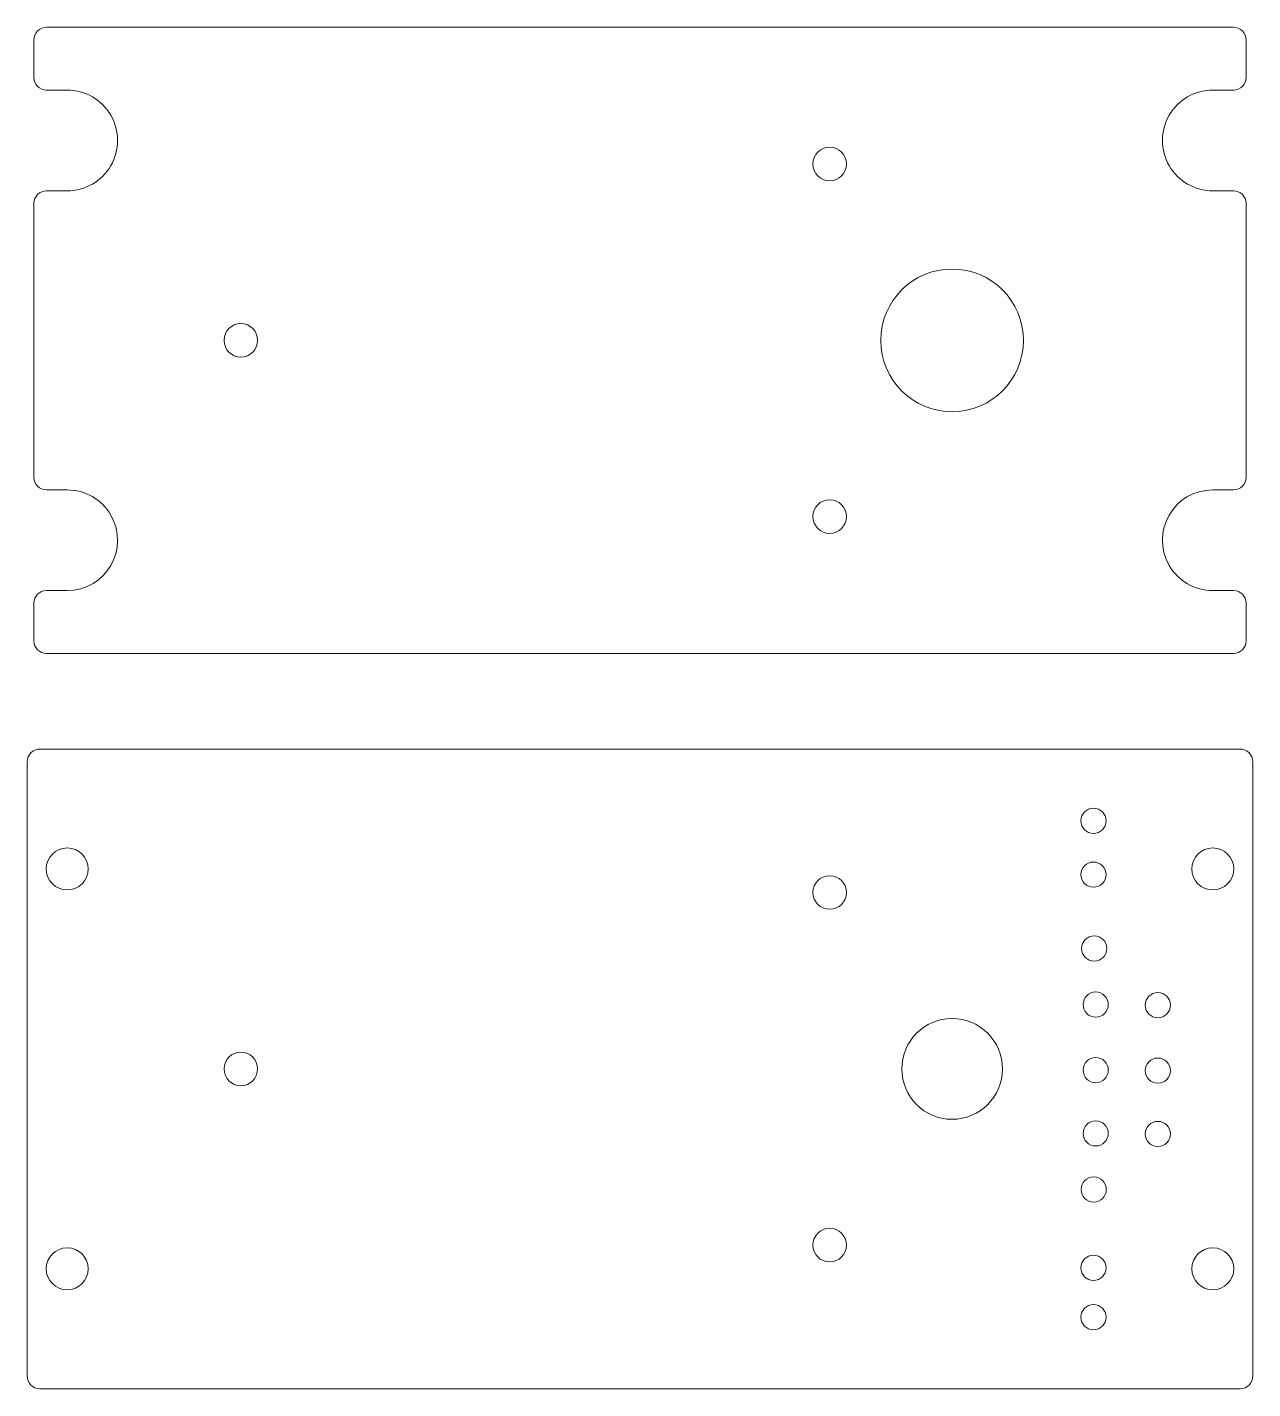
# Model space of a CAD drawing. Header units: millimetres. Extents: x -73 to 73, y -125 to 125.
# Drawn here: x -73 to 73, y -125.5 to 36.7 of the extents above; entities that cross this region are included whole.
import ezdxf

# ---------------------------------------------------------------- set-up
doc = ezdxf.new("R2010")
doc.units = ezdxf.units.MM
doc.header["$MEASUREMENT"] = 0
doc.layers.add('Layer 1', color=7, linetype='Continuous')

msp = doc.modelspace()

# ---------------------------------------------------------------- linework, layer by layer
at = {"layer": 'Layer 1', "color": 250, "lineweight": 9}
for centre, major_axis, ratio in [((22.6024, 20.4254), (2.0001, 0), 0.99995), ((-47.5688, -0.5867), (2.0001, 0), 0.99995), ((22.6024, -21.5746), (2.0001, 0), 0.99995), ((54.0367, -57.8146), (0, 1.5), 1), ((-68.2625, -63.5568), (0, 2.5), 1), ((68.2625, -63.5568), (0, 2.5), 1), ((54.0367, -64.2308), (0, 1.5), 1), ((22.6024, -66.3579), (2.0001, 0), 0.99995), ((54.1308, -73.028), (0, 1.5), 1), ((54.3047, -79.7086), (0, 1.5), 1), ((61.7131, -79.7748), (0, 1.5), 1), ((-47.5688, -87.3701), (2.0001, 0), 0.99995), ((54.3047, -87.5145), (0, 1.5), 1), ((61.7131, -87.5807), (0, 1.5), 1), ((54.3047, -95.0551), (0, 1.5), 1), ((61.7131, -95.1213), (0, 1.5), 1), ((54.0645, -101.7353), (0, 1.5), 1), ((22.6024, -108.3579), (2.0001, 0), 0.99995), ((-68.2625, -111.1819), (0, 2.5), 1), ((54.0367, -111.0622), (0, 1.5), 1), ((68.2625, -111.1819), (0, 2.5), 1), ((54.0367, -116.9492), (0, 1.5), 1)]:
    msp.add_ellipse(centre, major_axis=major_axis, ratio=ratio, dxfattribs=at)
for points, knots in [([(31.5251, 36.714), (31.5251, 36.714), (70.7249, 36.714), (70.7249, 36.714), (70.7249, 36.714), (71.1229, 36.7142), (71.5029, 36.5563), (71.7846, 36.275), (71.7846, 36.275), (72.0662, 35.9937), (72.2246, 35.6121), (72.2249, 35.214), (72.2249, 35.214), (72.2249, 35.214), (72.2249, 30.7265), (72.2249, 30.7265), (72.2249, 30.7265), (72.2251, 30.3284), (72.0672, 29.9484), (71.7859, 29.6668), (71.7859, 29.6668), (71.5046, 29.3851), (71.1229, 29.2267), (70.7249, 29.2265), (70.7249, 29.2265), (70.7249, 29.2265), (68.2624, 29.2265), (68.2624, 29.2265), (68.2624, 29.2265), (66.1188, 29.2265), (64.138, 28.0829), (63.0662, 26.2265), (63.0662, 26.2265), (61.9944, 24.3701), (61.9944, 22.0829), (63.0662, 20.2265), (63.0662, 20.2265), (64.138, 18.3701), (66.1188, 17.2265), (68.2624, 17.2265), (68.2624, 17.2265), (68.2624, 17.2265), (70.7249, 17.2265), (70.7249, 17.2265), (70.7249, 17.2265), (71.1229, 17.2267), (71.5029, 17.0688), (71.7846, 16.7875), (71.7846, 16.7875), (72.0662, 16.5062), (72.2246, 16.1246), (72.2249, 15.7265), (72.2249, 15.7265), (72.2249, 15.7265), (72.2249, 4.1765), (72.2249, 4.1765), (72.2249, 4.1765), (72.2249, 4.1765), (72.2249, -5.3485), (72.2249, -5.3485), (72.2249, -5.3485), (72.2249, -5.3485), (72.2249, -16.8986), (72.2249, -16.8986), (72.2249, -16.8986), (72.2251, -17.7258), (71.552, -18.3984), (70.7249, -18.3986), (70.7249, -18.3986), (70.7249, -18.3986), (68.2624, -18.3986), (68.2624, -18.3986), (68.2624, -18.3986), (63.6528, -18.3986), (60.7614, -23.4066), (63.0662, -27.3986), (63.0662, -27.3986), (64.138, -29.255), (66.1188, -30.3986), (68.2624, -30.3986), (68.2624, -30.3986), (68.2624, -30.3986), (70.7249, -30.3986), (70.7249, -30.3986), (70.7249, -30.3986), (71.552, -30.3984), (72.2246, -31.0715), (72.2249, -31.8986), (72.2249, -31.8986), (72.2249, -31.8986), (72.2249, -36.3861), (72.2249, -36.3861), (72.2249, -36.3861), (72.2251, -37.2133), (71.552, -37.8859), (70.7249, -37.8861), (70.7249, -37.8861), (23.5763, -37.8979), (-23.5763, -37.8979), (-70.7249, -37.8861), (-70.7249, -37.8861), (-71.552, -37.8859), (-72.2251, -37.2133), (-72.2249, -36.3861), (-72.2249, -36.3861), (-72.2249, -36.3861), (-72.2249, -31.8986), (-72.2249, -31.8986), (-72.2249, -31.8986), (-72.2246, -31.0715), (-71.552, -30.3984), (-70.7249, -30.3986), (-70.7249, -30.3986), (-70.7249, -30.3986), (-68.2624, -30.3986), (-68.2624, -30.3986), (-68.2624, -30.3986), (-63.6528, -30.3986), (-60.7614, -25.3906), (-63.0662, -21.3986), (-63.0662, -21.3986), (-64.138, -19.5422), (-66.1188, -18.3986), (-68.2624, -18.3986), (-68.2624, -18.3986), (-68.2624, -18.3986), (-70.7249, -18.3986), (-70.7249, -18.3986), (-70.7249, -18.3986), (-71.552, -18.3984), (-72.2251, -17.7258), (-72.2249, -16.8986), (-72.2249, -16.8986), (-72.2249, -16.8986), (-72.2249, -5.3485), (-72.2249, -5.3485), (-72.2249, -5.3485), (-72.2249, -5.3485), (-72.2249, 4.1765), (-72.2249, 4.1765), (-72.2249, 4.1765), (-72.2249, 4.1765), (-72.2249, 15.7265), (-72.2249, 15.7265), (-72.2249, 15.7265), (-72.2246, 16.1246), (-72.0662, 16.5062), (-71.7846, 16.7875), (-71.7846, 16.7875), (-71.5029, 17.0688), (-71.1229, 17.2267), (-70.7249, 17.2265), (-70.7249, 17.2265), (-70.7249, 17.2265), (-68.2624, 17.2265), (-68.2624, 17.2265), (-68.2624, 17.2265), (-66.1188, 17.2265), (-64.138, 18.3701), (-63.0662, 20.2265), (-63.0662, 20.2265), (-61.9944, 22.0829), (-61.9944, 24.3701), (-63.0662, 26.2265), (-63.0662, 26.2265), (-64.138, 28.0829), (-66.1188, 29.2265), (-68.2624, 29.2265), (-68.2624, 29.2265), (-68.2624, 29.2265), (-70.7249, 29.2265), (-70.7249, 29.2265), (-70.7249, 29.2265), (-71.1229, 29.2267), (-71.5046, 29.3851), (-71.7859, 29.6668), (-71.7859, 29.6668), (-72.0672, 29.9484), (-72.2251, 30.3284), (-72.2249, 30.7265), (-72.2249, 30.7265), (-72.2249, 30.7265), (-72.2249, 35.214), (-72.2249, 35.214), (-72.2249, 35.214), (-72.2246, 35.6121), (-72.0662, 35.9937), (-71.7846, 36.275), (-71.7846, 36.275), (-71.5029, 36.5563), (-71.1229, 36.7142), (-70.7249, 36.714), (-70.7249, 36.714), (-70.7249, 36.714), (-31.5251, 36.714), (-31.5251, 36.714), (-31.5251, 36.714), (-31.5251, 36.714), (31.5251, 36.714), (31.5251, 36.714)], [0, 0, 0, 0, 0.01960784, 0.01960784, 0.01960784, 0.01960784, 0.03921569, 0.03921569, 0.03921569, 0.03921569, 0.05882353, 0.05882353, 0.05882353, 0.05882353, 0.07843137, 0.07843137, 0.07843137, 0.07843137, 0.09803922, 0.09803922, 0.09803922, 0.09803922, 0.11764706, 0.11764706, 0.11764706, 0.11764706, 0.1372549, 0.1372549, 0.1372549, 0.1372549, 0.15686275, 0.15686275, 0.15686275, 0.15686275, 0.17647059, 0.17647059, 0.17647059, 0.17647059, 0.19607843, 0.19607843, 0.19607843, 0.19607843, 0.21568627, 0.21568627, 0.21568627, 0.21568627, 0.23529412, 0.23529412, 0.23529412, 0.23529412, 0.25490196, 0.25490196, 0.25490196, 0.25490196, 0.2745098, 0.2745098, 0.2745098, 0.2745098, 0.29411765, 0.29411765, 0.29411765, 0.29411765, 0.31372549, 0.31372549, 0.31372549, 0.31372549, 0.33333333, 0.33333333, 0.33333333, 0.33333333, 0.35294118, 0.35294118, 0.35294118, 0.35294118, 0.37254902, 0.37254902, 0.37254902, 0.37254902, 0.39215686, 0.39215686, 0.39215686, 0.39215686, 0.41176471, 0.41176471, 0.41176471, 0.41176471, 0.43137255, 0.43137255, 0.43137255, 0.43137255, 0.45098039, 0.45098039, 0.45098039, 0.45098039, 0.47058824, 0.47058824, 0.47058824, 0.47058824, 0.49019608, 0.49019608, 0.49019608, 0.49019608, 0.50980392, 0.50980392, 0.50980392, 0.50980392, 0.52941176, 0.52941176, 0.52941176, 0.52941176, 0.54901961, 0.54901961, 0.54901961, 0.54901961, 0.56862745, 0.56862745, 0.56862745, 0.56862745, 0.58823529, 0.58823529, 0.58823529, 0.58823529, 0.60784314, 0.60784314, 0.60784314, 0.60784314, 0.62745098, 0.62745098, 0.62745098, 0.62745098, 0.64705882, 0.64705882, 0.64705882, 0.64705882, 0.66666667, 0.66666667, 0.66666667, 0.66666667, 0.68627451, 0.68627451, 0.68627451, 0.68627451, 0.70588235, 0.70588235, 0.70588235, 0.70588235, 0.7254902, 0.7254902, 0.7254902, 0.7254902, 0.74509804, 0.74509804, 0.74509804, 0.74509804, 0.76470588, 0.76470588, 0.76470588, 0.76470588, 0.78431373, 0.78431373, 0.78431373, 0.78431373, 0.80392157, 0.80392157, 0.80392157, 0.80392157, 0.82352941, 0.82352941, 0.82352941, 0.82352941, 0.84313725, 0.84313725, 0.84313725, 0.84313725, 0.8627451, 0.8627451, 0.8627451, 0.8627451, 0.88235294, 0.88235294, 0.88235294, 0.88235294, 0.90196078, 0.90196078, 0.90196078, 0.90196078, 0.92156863, 0.92156863, 0.92156863, 0.92156863, 0.94117647, 0.94117647, 0.94117647, 0.94117647, 0.96078431, 0.96078431, 0.96078431, 0.96078431, 1, 1, 1, 1]), ([(37.1925, 7.9106), (32.499, 7.9106), (28.6927, 4.1038), (28.6927, -0.5898), (28.6927, -0.5898), (28.693, -5.2826), (32.499, -9.0894), (37.1927, -9.0894), (37.1927, -9.0894), (41.8865, -9.0894), (45.6926, -5.2834), (45.6926, -0.5898), (45.6926, -0.5898), (45.6927, 4.1052), (41.8863, 7.91), (37.1925, 7.9106)], [0, 0, 0, 0, 0.2, 0.2, 0.2, 0.2, 0.4, 0.4, 0.4, 0.4, 0.6, 0.6, 0.6, 0.6, 1, 1, 1, 1]), ([(72.5847, -49.7128), (72.8663, -49.9941), (73.0247, -50.3757), (73.025, -50.7738), (73.025, -50.7738), (73.025, -50.7738), (73.025, -82.6114), (73.025, -82.6114), (73.025, -82.6114), (73.025, -82.6114), (73.025, -92.1364), (73.025, -92.1364), (73.025, -92.1364), (73.025, -92.1364), (73.025, -123.9739), (73.025, -123.9739), (73.025, -123.9739), (73.0252, -124.372), (72.8673, -124.752), (72.586, -125.0336), (72.586, -125.0336), (72.3047, -125.3153), (71.923, -125.4737), (71.525, -125.4739), (71.525, -125.4739), (71.525, -125.4739), (-71.525, -125.4739), (-71.525, -125.4739), (-71.525, -125.4739), (-71.9231, -125.4742), (-72.3031, -125.3163), (-72.5847, -125.035), (-72.5847, -125.035), (-72.8664, -124.7537), (-73.0248, -124.372), (-73.025, -123.9739), (-73.025, -123.9739), (-73.025, -123.9739), (-73.025, -92.1364), (-73.025, -92.1364), (-73.025, -92.1364), (-73.025, -92.1364), (-73.025, -82.6114), (-73.025, -82.6114), (-73.025, -82.6114), (-73.025, -82.6114), (-73.025, -50.7738), (-73.025, -50.7738), (-73.025, -50.7738), (-73.0253, -50.3757), (-72.8674, -49.9958), (-72.5861, -49.7141), (-72.5861, -49.7141), (-72.3048, -49.4325), (-71.9231, -49.2741), (-71.525, -49.2738), (-71.525, -49.2738), (-71.525, -49.2738), (71.525, -49.2738), (71.525, -49.2738), (71.525, -49.2738), (71.923, -49.2736), (72.303, -49.4315), (72.5847, -49.7128)], [0, 0, 0, 0, 0.05882353, 0.05882353, 0.05882353, 0.05882353, 0.11764706, 0.11764706, 0.11764706, 0.11764706, 0.17647059, 0.17647059, 0.17647059, 0.17647059, 0.23529412, 0.23529412, 0.23529412, 0.23529412, 0.29411765, 0.29411765, 0.29411765, 0.29411765, 0.35294118, 0.35294118, 0.35294118, 0.35294118, 0.41176471, 0.41176471, 0.41176471, 0.41176471, 0.47058824, 0.47058824, 0.47058824, 0.47058824, 0.52941176, 0.52941176, 0.52941176, 0.52941176, 0.58823529, 0.58823529, 0.58823529, 0.58823529, 0.64705882, 0.64705882, 0.64705882, 0.64705882, 0.70588235, 0.70588235, 0.70588235, 0.70588235, 0.76470588, 0.76470588, 0.76470588, 0.76470588, 0.82352941, 0.82352941, 0.82352941, 0.82352941, 0.88235294, 0.88235294, 0.88235294, 0.88235294, 1, 1, 1, 1]), ([(37.1926, -81.3726), (33.8795, -81.3726), (31.1927, -84.0598), (31.1927, -87.373), (31.1927, -87.373), (31.1929, -90.6856), (33.8795, -93.3728), (37.1927, -93.3728), (37.1927, -93.3728), (40.506, -93.3728), (43.1927, -90.6862), (43.1927, -87.373), (43.1927, -87.373), (43.1928, -84.0588), (40.5059, -81.373), (37.1926, -81.3726)], [0, 0, 0, 0, 0.2, 0.2, 0.2, 0.2, 0.4, 0.4, 0.4, 0.4, 0.6, 0.6, 0.6, 0.6, 1, 1, 1, 1])]:
    msp.add_open_spline(points, degree=3, knots=knots, dxfattribs=at)

doc.saveas('drawing.dxf')
